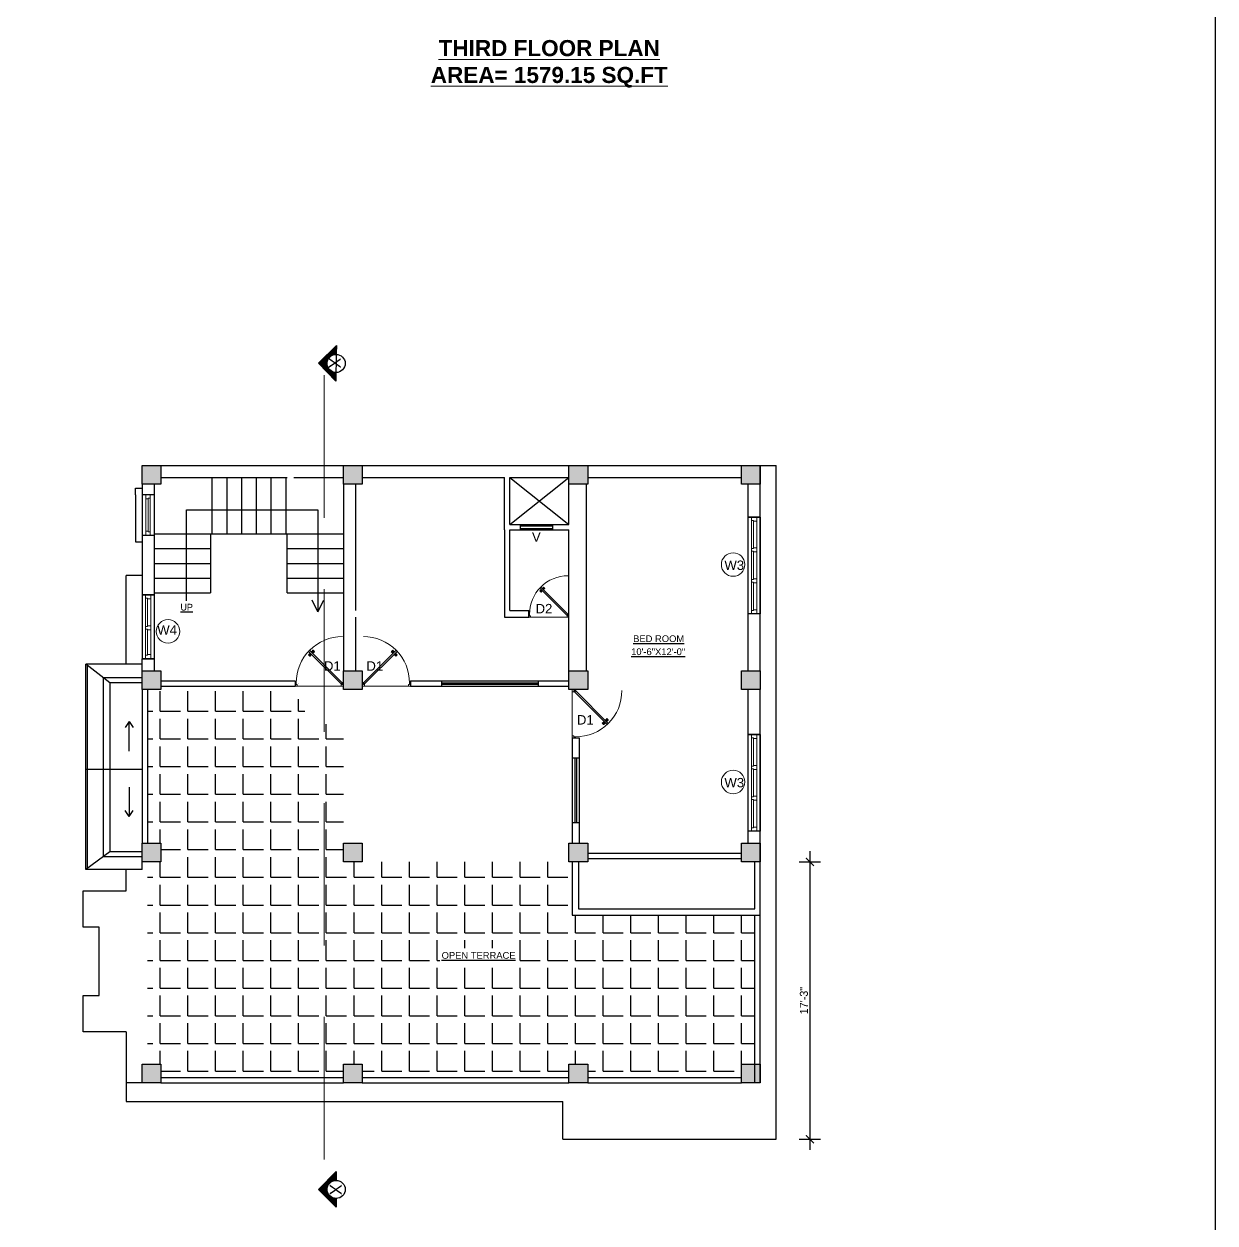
# Model space of a CAD drawing. Header units: inches. Extents: x -343 to 13887, y -13069 to -746.
# Drawn here: x 9922 to 10810, y -11622 to -10729 of the extents above; entities that cross this region are included whole.
import ezdxf

# ---------------------------------------------------------------- set-up
doc = ezdxf.new("R2010")
doc.units = ezdxf.units.IN
doc.header["$LTSCALE"] = 17
doc.header["$MEASUREMENT"] = 0
doc.linetypes.add('21_FP_00$0$HIDDEN', pattern=[0.375, 0.25, -0.125])
doc.linetypes.add('PHANTOM2', pattern=[1.25, 0.625, -0.125, 0.125, -0.125, 0.125, -0.125])
for name, color, linetype, lineweight in [('25 BOT BAR', 12, 'Continuous', 25), ('aa_section_line', 2, 'PHANTOM2', 13), ('DOOR & WIN', 1, 'Continuous', 25), ('OUTLINE', 1, 'Continuous', 25), ('PUERTAS', 7, 'Continuous', 9), ('TEXT', 231, 'Continuous', 20), ('WINDOW FRAME PLAN', 162, 'Continuous', 18)]:
    doc.layers.add(name, color=color, linetype=linetype, lineweight=lineweight)
doc.layers.add('A-Sect-Iden', color=111, linetype='Continuous')
doc.styles.add('ARCHITECTURE', font='stylu.ttf')
doc.styles.add('DIMTEXT', font='arial.ttf', dxfattribs={"height": 6})
doc.styles.add('HEADING', font='swissel.ttf')
doc.dimstyles.new('8 SCALE', dxfattribs={"dimscale": 0, "dimtxt": 6, "dimasz": 6, "dimexe": 8, "dimexo": 8, "dimgap": 1.25, "dimtad": 1, "dimdec": 0, "dimzin": 3, "dimdsep": 46, "dimlunit": 4, "dimtxsty": 'ARCHITECTURE', "dimblk": 'ARCHTICK', "dimcen": 8, "dimdle": 8, "dimclrd": 5, "dimclre": 5, "dimclrt": 7, "dimadec": 0, "dimazin": 0, "dimtfac": 0.75, "dimtdec": 0, "dimtix": 1, "dimtmove": 2, "dimatfit": 3, "dimldrblk": 'ARCHTICK', "dimfxl": 8, "dimfxlon": 1, "dimtolj": 1, "dimtzin": 0, "dimlwd": -1, "dimlwe": -1, "dimarcsym": 0})
pattern_1 = [(0, (0, 0), (0, 20.625), [15, -5.625]), (90, (0, 0), (-20.625, 1e-15), [15, -5.625])]

# ---------------------------------------------------------------- blocks, each defined once
blk = doc.blocks.new('ffddd')
at = {"layer": 'DOOR & WIN'}
for p, q in [((-13345.31, -2388.07), (-13345.31, -2316.07)), ((-13336.31, -2316.07), (-13345.31, -2316.07)), ((-13336.31, -2316.07), (-13336.31, -2388.07)), ((-13336.31, -2388.07), (-13345.31, -2388.07)), ((-13336.31, -2388.07), (-13345.31, -2388.07))]:
    blk.add_line(p, q, dxfattribs=at)
at = {"layer": 'WINDOW FRAME PLAN'}
for p, q in [((-13342.81, -2316.07), (-13342.81, -2318.57)), ((-13342.81, -2385.57), (-13342.81, -2318.57)), ((-13342.81, -2318.57), (-13341.31, -2318.57)), ((-13341.31, -2318.57), (-13341.31, -2319.07)), ((-13341.31, -2319.07), (-13341.31, -2339.57)), ((-13341.31, -2319.07), (-13338.81, -2319.07)), ((-13338.81, -2316.07), (-13338.81, -2319.07)), ((-13338.81, -2319.07), (-13338.81, -2385.07)), ((-13342.81, -2339.57), (-13341.31, -2339.57)), ((-13341.31, -2339.07), (-13338.81, -2339.07)), ((-13342.81, -2341.57), (-13341.31, -2341.57)), ((-13341.31, -2341.57), (-13341.31, -2342.07)), ((-13341.31, -2341.57), (-13341.31, -2362.57)), ((-13341.31, -2342.07), (-13338.81, -2342.07)), ((-13342.81, -2362.57), (-13341.31, -2362.57)), ((-13342.81, -2364.57), (-13341.31, -2364.57)), ((-13341.31, -2362.07), (-13338.81, -2362.07)), ((-13341.31, -2362.57), (-13341.31, -2362.07)), ((-13341.31, -2364.57), (-13341.31, -2385.57)), ((-13341.31, -2365.07), (-13338.81, -2365.07)), ((-13341.31, -2385.07), (-13338.81, -2385.07)), ((-13341.31, -2385.57), (-13341.31, -2385.07)), ((-13338.81, -2388.07), (-13338.81, -2385.07)), ((-13342.81, -2388.07), (-13342.81, -2385.57)), ((-13342.81, -2385.57), (-13341.31, -2385.57))]:
    blk.add_line(p, q, dxfattribs=at)
blk = doc.blocks.new('3ft')
at = {"layer": 'PUERTAS', "color": 6}
for p, q in [((1.01, 2.52), (25.23, 26.74)), ((26.05, 25.92), (1.77, 1.64)), ((26.05, 25.92), (25.23, 26.74)), ((0, 2.4), (0, 0)), ((0.72, 2.4), (0, 2.4)), ((1.6, 0), (0, 0)), ((0.72, 1.52), (0.72, 2.44)), ((0.8, 1.52), (0.72, 1.52)), ((0.8, 1.52), (0.8, 2.41)), ((0.8, 1.2), (0.8, 1.52)), ((1.6, 1.2), (0.8, 1.2)), ((1.57, 1.84), (0.94, 2.47)), ((1.63, 1.89), (0.97, 2.55)), ((1.63, 1.89), (1.57, 1.84)), ((1.77, 1.64), (1.57, 1.84)), ((1.6, 0), (1.6, 1.2)), ((34.4, 0), (34.4, 1.2)), ((34.4, 1.2), (35.2, 1.2)), ((34.4, 0), (36, 0)), ((35.2, 1.2), (35.2, 2.4)), ((35.2, 2.4), (36, 2.4)), ((36, 0), (36, 2.4))]:
    blk.add_line(p, q, dxfattribs=at)
at = {"layer": 'PUERTAS', "color": 8}
for p, q in [((22.57, 24.94), (21.65, 25.68)), ((22.63, 24.99), (21.69, 25.75)), ((22.74, 25.1), (21.84, 25.9)), ((22.13, 26.28), (21.98, 26.13)), ((22.88, 25.24), (22.01, 26.06)), ((22.13, 26.28), (22.27, 26.42)), ((22.29, 26.41), (22.27, 26.42)), ((23.16, 25.52), (22.34, 26.39)), ((23.3, 25.66), (22.5, 26.56)), ((23.41, 25.77), (22.65, 26.71)), ((22.69, 24.32), (23.02, 24.83)), ((23.46, 25.83), (22.72, 26.75)), ((22.95, 24.96), (22.84, 25.07)), ((22.98, 24.99), (22.86, 25.1)), ((23.03, 25.04), (22.91, 25.15)), ((22.91, 24.53), (23.1, 24.91)), ((23.11, 25.12), (22.99, 25.23)), ((23.13, 24.76), (23.18, 24.99)), ((23.28, 25.3), (23.17, 25.41)), ((23.36, 25.37), (23.25, 25.49)), ((23.31, 24.94), (23.28, 25.08)), ((23.41, 25.43), (23.3, 25.54)), ((23.46, 25.09), (23.32, 25.13)), ((23.44, 25.45), (23.33, 25.56)), ((23.64, 25.27), (23.41, 25.22)), ((23.87, 25.49), (23.49, 25.3)), ((24.08, 25.71), (23.57, 25.38)), ((23.63, 23.38), (24.14, 23.72)), ((23.84, 23.6), (24.22, 23.79)), ((24.07, 23.82), (24.3, 23.88)), ((24.25, 24), (24.39, 23.97)), ((24.25, 23.26), (24.99, 22.34)), ((24.27, 23.64), (24.38, 23.53)), ((24.3, 23.67), (24.41, 23.56)), ((24.3, 23.32), (25.06, 22.38)), ((24.35, 23.72), (24.46, 23.61)), ((24.4, 24.15), (24.43, 24.01)), ((24.41, 23.43), (25.2, 22.53)), ((24.43, 23.8), (24.54, 23.69)), ((24.58, 24.33), (24.52, 24.1)), ((24.55, 23.57), (25.37, 22.7)), ((24.6, 23.97), (24.72, 23.86)), ((24.8, 24.56), (24.61, 24.18)), ((25.02, 24.77), (24.68, 24.26)), ((24.68, 24.05), (24.79, 23.94)), ((24.73, 24.1), (24.85, 23.99)), ((24.76, 24.13), (24.87, 24.02)), ((24.83, 23.85), (25.7, 23.03)), ((24.97, 23.99), (25.87, 23.2)), ((25.08, 24.1), (26.02, 23.34)), ((25.14, 24.15), (26.06, 23.41)), ((25.58, 22.82), (25.43, 22.67)), ((25.58, 22.82), (25.73, 22.97)), ((25.72, 22.98), (25.73, 22.97)), ((0, 0), (36, 0))]:
    blk.add_line(p, q, dxfattribs=at)
at = {"layer": 'PUERTAS', "color": 1}
for p, q in [((21.67, 25.73), (22.17, 26.23)), ((22.49, 24.95), (21.67, 25.61)), ((21.7, 25.82), (22.14, 26.26)), ((21.73, 25.79), (21.7, 25.82)), ((22.58, 26.7), (22.14, 26.26)), ((22.67, 26.73), (22.17, 26.23)), ((22.61, 26.67), (22.58, 26.7)), ((22.6, 24.96), (23.02, 25.38)), ((22.61, 24.25), (22.92, 24.72)), ((22.62, 24.13), (22.61, 24.14)), ((22.7, 25.07), (22.71, 25.06)), ((23.45, 25.91), (22.79, 26.73)), ((22.82, 25.06), (23.08, 25.32)), ((22.94, 24.95), (22.83, 25.07)), ((22.92, 24.72), (22.92, 24.72)), ((22.93, 24.94), (23.19, 25.21)), ((22.93, 24.84), (22.93, 24.83)), ((23.44, 25.81), (23.02, 25.38)), ((23.34, 25.58), (23.08, 25.32)), ((23.46, 25.47), (23.19, 25.21)), ((23.33, 25.7), (23.34, 25.69)), ((23.45, 25.46), (23.33, 25.57)), ((23.44, 23.31), (23.45, 23.3)), ((23.56, 23.3), (24.03, 23.61)), ((23.57, 25.47), (23.57, 25.47)), ((24.15, 25.79), (23.68, 25.48)), ((23.68, 25.48), (23.68, 25.48)), ((24.03, 23.61), (24.03, 23.62)), ((24.14, 23.62), (24.14, 23.62)), ((24.25, 23.62), (24.51, 23.89)), ((24.27, 25.78), (24.26, 25.79)), ((24.26, 23.29), (24.69, 23.71)), ((24.26, 23.63), (24.37, 23.52)), ((24.26, 23.18), (24.92, 22.37)), ((24.37, 23.52), (24.63, 23.77)), ((24.37, 23.4), (24.37, 23.4)), ((24.78, 24.15), (24.51, 23.89)), ((24.89, 24.03), (24.63, 23.77)), ((25.11, 24.14), (24.69, 23.71)), ((24.77, 24.14), (24.88, 24.03)), ((24.79, 24.38), (24.78, 24.37)), ((24.78, 24.26), (24.78, 24.26)), ((25.1, 24.84), (24.79, 24.38)), ((25, 24.03), (25, 24.03)), ((25.04, 22.36), (25.54, 22.86)), ((25.09, 24.96), (25.1, 24.95)), ((25.1, 22.42), (25.13, 22.39)), ((25.13, 22.39), (25.57, 22.83)), ((25.22, 24.14), (26.03, 23.48)), ((26.04, 23.37), (25.54, 22.86)), ((26.01, 23.27), (25.57, 22.83)), ((25.98, 23.3), (26.01, 23.27))]:
    blk.add_line(p, q, dxfattribs=at)
at = {"layer": 'PUERTAS', "color": 2}
for p, q in [((21.99, 26.11), (21.98, 26.13)), ((25.42, 22.68), (25.43, 22.67))]:
    blk.add_line(p, q, dxfattribs=at)
at = {"layer": 'PUERTAS', "color": 6}
for radius in [0.155, 0.0752]:
    blk.add_circle((0.82, 2.56), radius, dxfattribs=at)
blk.add_arc((0.82, 2.56), 34.38, 359.72845, 90.03333, dxfattribs=at)
at = {"layer": 'PUERTAS', "color": 1}
for centre, start, end in [((22.54, 25.01), 231.07637, 315), ((22.67, 24.2), 135, 225), ((22.73, 26.68), 38.92363, 135), ((22.77, 25.12), 225, 315), ((22.99, 24.89), 135, 219.74275), ((22.87, 24.78), 315, 39.74275), ((23.28, 25.63), 315, 45), ((23.39, 25.86), 315, 38.92363), ((23.51, 23.36), 225, 315), ((23.51, 25.41), 50.25725, 135), ((23.62, 25.53), 230.25725, 315), ((24.09, 23.56), 50.25725, 135), ((24.2, 23.68), 230.25725, 315), ((24.2, 25.73), 45, 135), ((24.32, 23.23), 135, 218.92363), ((24.42, 23.46), 135, 225), ((24.84, 24.31), 135, 219.74275), ((24.72, 24.21), 315, 39.74275), ((24.94, 23.98), 45, 135), ((24.98, 22.42), 218.92363, 315), ((25.04, 24.89), 315, 45), ((25.17, 24.08), 51.07637, 135), ((25.98, 23.42), 315, 51.07637)]:
    blk.add_arc(centre, 0.08, start, end, dxfattribs=at)
blk = doc.blocks.new('*U2802')
at = {"color": 3, "xscale": -1}
blk.add_blockref('3ft', (42, 0), dxfattribs=at)
blk = doc.blocks.new('2ft6in')
at = {"layer": 'PUERTAS', "color": 2}
for p, q in [((0.84, 2.1), (21.02, 22.28)), ((21.71, 21.6), (1.47, 1.37)), ((18.33, 21.76), (18.31, 21.77)), ((21.71, 21.6), (21.02, 22.28)), ((21.18, 18.9), (21.2, 18.89)), ((0, 2), (0, 0)), ((0.6, 2), (0, 2)), ((1.33, 0), (0, 0)), ((0.6, 1.26), (0.6, 2.04)), ((0.67, 1.26), (0.6, 1.26)), ((0.67, 1.26), (0.67, 2.01)), ((0.67, 1), (0.67, 1.26)), ((1.33, 1), (0.67, 1)), ((1.31, 1.53), (0.79, 2.06)), ((1.36, 1.58), (0.81, 2.12)), ((1.36, 1.58), (1.31, 1.53)), ((1.47, 1.37), (1.31, 1.53)), ((1.33, 0), (1.33, 1)), ((28.67, 0), (28.67, 1)), ((28.67, 1), (29.33, 1)), ((28.67, 0), (30, 0)), ((29.33, 1), (29.33, 2)), ((29.33, 2), (30, 2)), ((30, 0), (30, 2))]:
    blk.add_line(p, q, dxfattribs=at)
at = {"layer": 'PUERTAS', "color": 8}
for p, q in [((18.81, 20.78), (18.04, 21.4)), ((18.86, 20.83), (18.08, 21.46)), ((18.95, 20.92), (18.2, 21.58)), ((18.44, 21.9), (18.31, 21.77)), ((19.07, 21.03), (18.34, 21.72)), ((18.44, 21.9), (18.56, 22.02)), ((18.58, 22.01), (18.56, 22.02)), ((19.3, 21.26), (18.61, 22)), ((19.42, 21.38), (18.75, 22.14)), ((19.51, 21.48), (18.88, 22.26)), ((18.91, 20.27), (19.19, 20.69)), ((19.55, 21.53), (18.93, 22.3)), ((19.13, 20.8), (19.03, 20.9)), ((19.15, 20.82), (19.05, 20.92)), ((19.09, 20.44), (19.25, 20.76)), ((19.19, 20.87), (19.1, 20.96)), ((19.25, 20.93), (19.16, 21.02)), ((19.28, 20.63), (19.32, 20.83)), ((19.4, 21.08), (19.31, 21.17)), ((19.47, 21.15), (19.38, 21.24)), ((19.43, 20.78), (19.4, 20.9)), ((19.51, 21.19), (19.42, 21.28)), ((19.55, 20.91), (19.43, 20.94)), ((19.53, 21.21), (19.44, 21.3)), ((19.7, 21.06), (19.51, 21.01)), ((19.89, 21.24), (19.58, 21.08)), ((20.07, 21.42), (19.64, 21.15)), ((19.69, 19.49), (20.12, 19.76)), ((19.87, 19.67), (20.18, 19.83)), ((20.06, 19.85), (20.25, 19.9)), ((20.21, 20), (20.33, 19.97)), ((20.21, 19.38), (20.83, 18.61)), ((20.23, 19.7), (20.32, 19.61)), ((20.25, 19.72), (20.34, 19.63)), ((20.25, 19.43), (20.88, 18.65)), ((20.29, 19.76), (20.38, 19.67)), ((20.33, 20.13), (20.36, 20.01)), ((20.34, 19.53), (21, 18.77)), ((20.36, 19.83), (20.45, 19.74)), ((20.48, 20.28), (20.44, 20.08)), ((20.46, 19.64), (21.14, 18.91)), ((20.5, 19.98), (20.6, 19.89)), ((20.67, 20.47), (20.51, 20.15)), ((20.85, 20.64), (20.57, 20.22)), ((20.57, 20.04), (20.66, 19.95)), ((20.61, 20.09), (20.7, 19.99)), ((20.63, 20.11), (20.72, 20.01)), ((20.69, 19.87), (21.42, 19.19)), ((20.81, 19.99), (21.56, 19.33)), ((20.9, 20.08), (21.68, 19.45)), ((20.95, 20.13), (21.72, 19.51)), ((21.32, 19.01), (21.2, 18.89)), ((21.32, 19.01), (21.44, 19.14)), ((21.43, 19.15), (21.44, 19.14)), ((0, 0), (30, 0))]:
    blk.add_line(p, q, dxfattribs=at)
at = {"layer": 'PUERTAS', "color": 1}
for p, q in [((18.06, 21.44), (18.48, 21.86)), ((18.74, 20.79), (18.06, 21.34)), ((18.08, 21.51), (18.45, 21.88)), ((18.11, 21.49), (18.08, 21.51)), ((18.82, 22.25), (18.45, 21.88)), ((18.9, 22.28), (18.48, 21.86)), ((18.84, 22.23), (18.82, 22.25)), ((18.83, 20.8), (19.18, 21.15)), ((18.84, 20.21), (19.1, 20.6)), ((18.85, 20.11), (18.84, 20.12)), ((18.92, 20.89), (18.93, 20.88)), ((19.54, 21.59), (18.99, 22.27)), ((19.02, 20.88), (19.24, 21.1)), ((19.12, 20.8), (19.03, 20.89)), ((19.1, 20.7), (19.11, 20.69)), ((19.1, 20.6), (19.1, 20.6)), ((19.11, 20.79), (19.33, 21.01)), ((19.54, 21.5), (19.18, 21.15)), ((19.45, 21.31), (19.24, 21.1)), ((19.55, 21.22), (19.33, 21.01)), ((19.45, 21.41), (19.45, 21.41)), ((19.54, 21.22), (19.45, 21.31)), ((19.53, 19.43), (19.54, 19.42)), ((19.64, 21.23), (19.64, 21.23)), ((19.64, 19.42), (20.02, 19.67)), ((19.74, 21.24), (19.73, 21.23)), ((20.12, 21.49), (19.74, 21.24)), ((20.02, 19.67), (20.03, 19.68)), ((20.12, 19.68), (20.12, 19.68)), ((20.21, 19.69), (20.43, 19.9)), ((20.22, 21.48), (20.22, 21.49)), ((20.22, 19.41), (20.57, 19.76)), ((20.22, 19.69), (20.31, 19.6)), ((20.22, 19.32), (20.76, 18.64)), ((20.31, 19.6), (20.52, 19.81)), ((20.31, 19.5), (20.31, 19.5)), ((20.65, 20.12), (20.43, 19.9)), ((20.74, 20.03), (20.52, 19.81)), ((20.93, 20.11), (20.57, 19.76)), ((20.64, 20.11), (20.73, 20.02)), ((20.66, 20.31), (20.65, 20.31)), ((20.65, 20.21), (20.65, 20.22)), ((20.91, 20.7), (20.66, 20.31)), ((20.84, 20.02), (20.83, 20.03)), ((20.86, 18.63), (21.28, 19.05)), ((20.91, 20.8), (20.91, 20.79)), ((20.91, 18.68), (20.94, 18.66)), ((20.94, 18.66), (21.31, 19.03)), ((21.02, 20.12), (21.7, 19.57)), ((21.7, 19.47), (21.28, 19.05)), ((21.67, 19.4), (21.31, 19.03)), ((21.65, 19.42), (21.67, 19.4))]:
    blk.add_line(p, q, dxfattribs=at)
at = {"layer": 'PUERTAS', "color": 2}
for radius in [0.129, 0.0627]:
    blk.add_circle((0.68, 2.14), radius, dxfattribs=at)
at = {"layer": 'PUERTAS', "color": 8}
blk.add_arc((0.68, 2.14), 28.65, 359.72845, 90.03333, dxfattribs=at)
at = {"layer": 'PUERTAS', "color": 1}
for centre, start, end in [((18.78, 20.84), 231.07637, 315), ((18.89, 20.16), 135, 225), ((18.94, 22.23), 38.92363, 135), ((18.97, 20.93), 225, 315), ((19.16, 20.74), 135, 219.74275), ((19.06, 20.65), 315, 39.74275), ((19.4, 21.36), 315, 45), ((19.49, 21.55), 315, 38.92363), ((19.59, 19.47), 225, 315), ((19.6, 21.18), 50.25725, 135), ((19.68, 21.28), 230.25725, 315), ((20.07, 19.63), 50.25725, 135), ((20.17, 21.44), 45, 135), ((20.16, 19.73), 230.25725, 315), ((20.27, 19.36), 135, 218.92363), ((20.35, 19.55), 135, 225), ((20.7, 20.26), 135, 219.74275), ((20.6, 20.17), 315, 39.74275), ((20.78, 19.98), 45, 135), ((20.82, 18.68), 218.92363, 315), ((20.87, 20.75), 315, 45), ((20.98, 20.07), 51.07637, 135), ((21.65, 19.52), 315, 51.07637)]:
    blk.add_arc(centre, 0.0667, start, end, dxfattribs=at)
blk = doc.blocks.new('*U2794')
at = {"color": 3, "xscale": -1}
blk.add_blockref('2ft6in', (42, 0), dxfattribs=at)
blk = doc.blocks.new('*U2795')
at = {"color": 3, "xscale": -1}
blk.add_blockref('3ft', (42, 0), dxfattribs=at)
blk = doc.blocks.new("W4'")
at = {"layer": '25 BOT BAR'}
for p, q in [((9894.28, -8421.4), (9894.28, -8468.92)), ((9903.28, -8421.4), (9903.28, -8468.92))]:
    blk.add_line(p, q, dxfattribs=at)
at = {"layer": 'DOOR & WIN'}
blk.add_line((9903.28, -8421.4), (9894.28, -8421.4), dxfattribs=at)
at = {"layer": 'OUTLINE'}
blk.add_line((9903.28, -8468.92), (9894.28, -8468.92), dxfattribs=at)
at = {"layer": 'WINDOW FRAME PLAN'}
for p, q in [((9896.78, -8421.4), (9896.78, -8423.9)), ((9896.78, -8468.92), (9896.78, -8423.9)), ((9896.78, -8423.9), (9898.28, -8423.9)), ((9898.28, -8423.9), (9898.28, -8424.4)), ((9900.78, -8421.4), (9900.78, -8424.4)), ((9898.28, -8424.4), (9898.28, -8444.9)), ((9898.28, -8424.4), (9900.78, -8424.4)), ((9900.78, -8424.4), (9900.78, -8468.92)), ((9896.78, -8444.9), (9898.28, -8444.9)), ((9896.78, -8446.9), (9898.28, -8446.9)), ((9898.28, -8444.4), (9900.78, -8444.4)), ((9898.28, -8446.9), (9898.28, -8447.4)), ((9898.28, -8446.9), (9898.28, -8466.42)), ((9898.28, -8447.4), (9900.78, -8447.4)), ((9896.78, -8468.92), (9896.78, -8466.42)), ((9896.78, -8466.42), (9898.28, -8466.42)), ((9898.28, -8465.92), (9900.78, -8465.92)), ((9898.28, -8466.42), (9898.28, -8465.92)), ((9900.78, -8468.92), (9900.78, -8465.92))]:
    blk.add_line(p, q, dxfattribs=at)
blk = doc.blocks.new('_ArchTick')
at = {"color": 0, "linetype": 'ByBlock', "const_width": 0.15}
blk.add_lwpolyline([(-0.5, -0.5), (0.5, 0.5)], dxfattribs=at)
blk = doc.blocks.new('*D3083')
at = {"layer": '25 BOT BAR', "color": 5, "transparency": 16777216}
for p, q in [((10507.83, -11344.94), (10507.83, -11567.46)), ((10499.83, -11352.94), (10515.83, -11352.94)), ((10499.83, -11559.46), (10515.83, -11559.46))]:
    blk.add_line(p, q, dxfattribs=at)
at = {"layer": 'Defpoints', "color": 0, "transparency": 16777216}
for p in [(10470.75, -11352.94), (10470.75, -11559.46), (10507.83, -11559.46)]:
    blk.add_point(p, dxfattribs=at)
at = {"layer": '25 BOT BAR', "color": 5, "transparency": 16777216, "xscale": 6, "yscale": 6, "zscale": 6}
for p, rotation in [((10507.83, -11352.94), 90), ((10507.83, -11559.46), 270)]:
    blk.add_blockref('_ArchTick', p, dxfattribs=dict(at, rotation=rotation))
at = {"layer": '25 BOT BAR', "color": 7, "transparency": 16777216, "insert": (10503.37, -11456.2), "char_height": 6, "attachment_point": 5, "rotation": 90, "style": 'ARCHITECTURE'}
blk.add_mtext('\\A1;17\'-3"', dxfattribs=at)

msp = doc.modelspace()

# ---------------------------------------------------------------- hatches: boundary and pattern name
at = {"layer": 'A-Sect-Iden', "ltscale": 0.5}
h = msp.add_hatch(dxfattribs=at)
h.set_pattern_fill('ANSI37', color=2, scale=5, style=0)
h.set_pattern_definition([(45, (-15694.25335, -17163.0359), (-0.441941738, 0.441941738), []), (135, (-15694.25335, -17163.0359), (-0.441941738, -0.441941738), [])])
h.paths.add_polyline_path([(10154.75, -10988.27), (10154.69, -10994.76), (10141.58, -10981.38), (10154.96, -10968.28), (10154.89, -10974.77, 1)])
h = msp.add_hatch(dxfattribs=at)
h.set_pattern_fill('ANSI37', color=2, scale=5, style=0)
h.set_pattern_definition([(45, (-15694.22874, -17778.4098), (-0.441941738, 0.441941738), []), (135, (-15694.22874, -17778.4098), (-0.441941738, -0.441941738), [])])
h.paths.add_polyline_path([(10154.85, -11603.64), (10154.85, -11610.13), (10141.6, -11596.89), (10154.85, -11583.65), (10154.85, -11590.14, 1)])
at = {"layer": 'DOOR & WIN'}
h = msp.add_hatch(color=256, dxfattribs=at)
h.dxf.hatch_style = 1
h.paths.add_polyline_path([(10024.29, -11057.46), (10010.29, -11057.46), (10010.29, -11071.46), (10024.29, -11071.46)])
h = msp.add_hatch(color=256, dxfattribs=at)
h.dxf.hatch_style = 1
h.paths.add_polyline_path([(10174.29, -11057.46), (10160.29, -11057.46), (10160.29, -11071.46), (10174.29, -11071.46)])
h = msp.add_hatch(color=256, dxfattribs=at)
h.dxf.hatch_style = 1
h.paths.add_polyline_path([(10342.29, -11057.46), (10328.29, -11057.46), (10328.29, -11071.46), (10342.29, -11071.46)])
h = msp.add_hatch(color=256, dxfattribs=at)
h.dxf.hatch_style = 1
h.paths.add_polyline_path([(10470.75, -11057.46), (10456.75, -11057.46), (10456.75, -11071.46), (10470.75, -11071.46)])
h = msp.add_hatch(color=256, dxfattribs=at)
h.dxf.hatch_style = 1
h.paths.add_polyline_path([(10024.29, -11210.46), (10010.29, -11210.46), (10010.29, -11224.46), (10024.29, -11224.46)])
h = msp.add_hatch(color=256, dxfattribs=at)
h.dxf.hatch_style = 1
h.paths.add_polyline_path([(10174.29, -11210.46), (10160.29, -11210.46), (10160.29, -11224.46), (10174.29, -11224.46)])
h = msp.add_hatch(color=256, dxfattribs=at)
h.dxf.hatch_style = 1
h.paths.add_polyline_path([(10342.29, -11210.46), (10328.29, -11210.46), (10328.29, -11224.46), (10342.29, -11224.46)])
h = msp.add_hatch(color=256, dxfattribs=at)
h.dxf.hatch_style = 1
h.paths.add_polyline_path([(10470.75, -11210.46), (10456.75, -11210.46), (10456.75, -11224.46), (10470.75, -11224.46)])
h = msp.add_hatch(color=256, dxfattribs=at)
h.dxf.hatch_style = 1
h.paths.add_polyline_path([(10024.29, -11338.94), (10010.29, -11338.94), (10010.29, -11352.94), (10024.29, -11352.94)])
h = msp.add_hatch(color=256, dxfattribs=at)
h.dxf.hatch_style = 1
h.paths.add_polyline_path([(10174.29, -11338.94), (10160.29, -11338.94), (10160.29, -11352.94), (10174.29, -11352.94)])
h = msp.add_hatch(color=256, dxfattribs=at)
h.dxf.hatch_style = 1
h.paths.add_polyline_path([(10342.29, -11338.94), (10328.29, -11338.94), (10328.29, -11352.94), (10342.29, -11352.94)])
h = msp.add_hatch(color=256, dxfattribs=at)
h.dxf.hatch_style = 1
h.paths.add_polyline_path([(10470.75, -11338.94), (10456.75, -11338.94), (10456.75, -11352.94), (10470.75, -11352.94)])
h = msp.add_hatch(color=256, dxfattribs=at)
h.dxf.hatch_style = 1
h.paths.add_polyline_path([(10024.29, -11503.46), (10010.29, -11503.46), (10010.29, -11517.46), (10024.29, -11517.46)])
h = msp.add_hatch(color=256, dxfattribs=at)
h.dxf.hatch_style = 1
h.paths.add_polyline_path([(10174.29, -11503.46), (10160.29, -11503.46), (10160.29, -11517.46), (10174.29, -11517.46)])
h = msp.add_hatch(color=256, dxfattribs=at)
h.dxf.hatch_style = 1
h.paths.add_polyline_path([(10342.29, -11503.46), (10328.29, -11503.46), (10328.29, -11517.46), (10342.29, -11517.46)])
h = msp.add_hatch(color=256, dxfattribs=at)
h.dxf.hatch_style = 1
h.paths.add_polyline_path([(10470.75, -11503.46), (10456.75, -11503.46), (10456.75, -11517.46), (10470.75, -11517.46)])
at = {"layer": 'OUTLINE'}
h = msp.add_hatch(dxfattribs=at)
h.set_pattern_fill('ANGLE', color=8, scale=75)
h.set_pattern_definition(pattern_1)
edge = h.paths.add_edge_path()
edge.add_arc((10159.57, -11220.34), 34.56, 176.05409, 269.86255, ccw=False)
edge.add_line((10125.09, -11217.96), (10124.29, -11217.96))
edge.add_line((10124.29, -11217.96), (10124.29, -11224.46))
edge.add_line((10124.29, -11224.46), (10024.29, -11224.46))
edge.add_line((10024.29, -11224.46), (10014.29, -11224.46))
edge.add_line((10014.29, -11224.46), (10014.29, -11338.94))
edge.add_line((10014.29, -11338.94), (10024.29, -11338.94))
edge.add_line((10024.29, -11338.94), (10024.29, -11352.94))
edge.add_line((10024.29, -11352.94), (10014.29, -11352.94))
edge.add_line((10014.29, -11352.94), (10014.29, -11503.46))
edge.add_line((10014.29, -11503.46), (10024.29, -11503.46))
edge.add_line((10024.29, -11503.46), (10024.29, -11513.46))
edge.add_line((10024.29, -11513.46), (10145.85, -11513.46))
edge.add_line((10145.85, -11513.46), (10159.49, -11254.9))
h = msp.add_hatch(dxfattribs=at)
h.set_pattern_fill('ANGLE', color=8, scale=75)
h.set_pattern_definition(pattern_1)
h.paths.add_polyline_path([(10232.18, -11427.34), (10289.8, -11427.34), (10289.8, -11417.04), (10232.18, -11417.04)], flags=16)
edge = h.paths.add_edge_path()
edge.add_line((10466.75, -11392.44), (10330.79, -11392.44))
edge.add_line((10330.79, -11392.44), (10330.79, -11352.94))
edge.add_line((10330.79, -11352.94), (10160.29, -11352.94))
edge.add_line((10160.29, -11352.94), (10160.29, -11338.94))
edge.add_line((10160.29, -11338.94), (10160.29, -11252.4))
edge.add_line((10160.29, -11252.4), (10159.49, -11252.4))
edge.add_arc((10159.47, -11218.02), 34.38, 246.67149, 270.03333, ccw=False)
edge.add_line((10145.85, -11249.59), (10145.85, -11513.46))
edge.add_line((10145.85, -11513.46), (10160.29, -11513.46))
edge.add_line((10160.29, -11513.46), (10160.29, -11503.46))
edge.add_line((10160.29, -11503.46), (10174.29, -11503.46))
edge.add_line((10174.29, -11503.46), (10174.29, -11513.46))
edge.add_line((10174.29, -11513.46), (10328.29, -11513.46))
edge.add_line((10328.29, -11513.46), (10328.29, -11503.46))
edge.add_line((10328.29, -11503.46), (10342.29, -11503.46))
edge.add_line((10342.29, -11503.46), (10342.29, -11513.46))
edge.add_line((10342.29, -11513.46), (10456.75, -11513.46))
edge.add_line((10456.75, -11513.46), (10456.75, -11503.46))
edge.add_line((10456.75, -11503.46), (10466.75, -11503.46))
edge.add_line((10466.75, -11503.46), (10466.75, -11392.44))

# ---------------------------------------------------------------- linework, layer by layer
at = {"layer": '25 BOT BAR'}
for p, q in [((10024.29, -11057.46), (10160.29, -11057.46)), ((10470.75, -11057.46), (10482.75, -11057.46)), ((10024.29, -11066.46), (10118.29, -11066.46)), ((10062.29, -11066.46), (10062.29, -11108.46)), ((10073.29, -11066.46), (10073.29, -11108.46)), ((10084.29, -11066.46), (10084.29, -11108.46)), ((10095.29, -11066.46), (10095.29, -11108.46)), ((10106.29, -11066.46), (10106.29, -11108.46)), ((10117.29, -11066.46), (10117.29, -11108.46)), ((10123.29, -11066.46), (10160.29, -11066.46)), ((10280.29, -11105.46), (10280.29, -11066.46)), ((10284.29, -11101.46), (10328.29, -11066.46)), ((10284.29, -11066.46), (10328.29, -11101.46)), ((10005.29, -11079.46), (10005.29, -11074.46)), ((10005.29, -11074.46), (10010.29, -11074.46)), ((10010.29, -11071.46), (10010.29, -11090.64)), ((10019.29, -11071.46), (10019.29, -11153.94)), ((10160.29, -11071.46), (10160.29, -11210.46)), ((10169.29, -11071.46), (10169.29, -11165.46)), ((10005.29, -11079.46), (10005.29, -11109.46)), ((10010.29, -11079.46), (10010.29, -11109.46)), ((10019.29, -11079.46), (10010.29, -11079.46)), ((10043.29, -11158.25), (10043.29, -11090.46)), ((10043.29, -11090.46), (10141.29, -11090.46)), ((10141.29, -11090.46), (10141.29, -11166.59)), ((10292.29, -11105.46), (10292.29, -11101.46)), ((10292.29, -11102.46), (10316.29, -11102.46)), ((10316.29, -11105.46), (10316.29, -11101.46)), ((10005.29, -11109.46), (10005.29, -11114.46)), ((10010.29, -11109.46), (10010.29, -11153.94)), ((10010.29, -11109.46), (10019.29, -11109.46)), ((10019.29, -11108.46), (10061.29, -11108.46)), ((10061.29, -11108.46), (10061.29, -11152.46)), ((10061.29, -11108.46), (10118.29, -11108.46)), ((10116.29, -11108.46), (10160.29, -11108.46)), ((10118.29, -11152.46), (10118.29, -11108.46)), ((10292.29, -11104.46), (10316.29, -11104.46)), ((10005.29, -11114.46), (10010.29, -11114.46)), ((10019.29, -11119.46), (10061.29, -11119.46)), ((10118.29, -11119.46), (10160.29, -11119.46)), ((10019.29, -11130.46), (10061.29, -11130.46)), ((10118.29, -11130.46), (10160.29, -11130.46)), ((9998.29, -11205.46), (9998.29, -11139.46)), ((10010.29, -11139.46), (9998.29, -11139.46)), ((10019.29, -11141.46), (10061.29, -11141.46)), ((10118.29, -11141.46), (10160.29, -11141.46)), ((10010.29, -11153.94), (10019.29, -11153.94)), ((10019.29, -11152.46), (10061.29, -11152.46)), ((10118.29, -11152.46), (10160.29, -11152.46)), ((10141.29, -11166.59), (10136.89, -11157.75)), ((10141.29, -11166.59), (10145.68, -11157.75)), ((10284.29, -11165.46), (10298.29, -11165.46)), ((10298.29, -11170.46), (10298.29, -11165.46)), ((10169.29, -11170.46), (10169.29, -11210.46)), ((10280.29, -11170.46), (10298.29, -11170.46)), ((10010.29, -11210.46), (10010.29, -11201.46)), ((10010.29, -11201.46), (10019.29, -11201.46)), ((10019.29, -11201.46), (10019.29, -11210.46)), ((9969.29, -11205.46), (9969.29, -11358.46)), ((10024.29, -11217.96), (10124.29, -11217.96)), ((10124.29, -11217.96), (10124.29, -11221.96)), ((10210.29, -11217.96), (10328.29, -11217.96)), ((10210.29, -11217.96), (10210.29, -11221.96)), ((10233.29, -11217.96), (10233.29, -11221.96)), ((10233.29, -11219.46), (10305.29, -11219.46)), ((10305.29, -11217.96), (10305.29, -11221.96)), ((10010.29, -11224.46), (10010.29, -11338.94)), ((10014.29, -11224.46), (10014.29, -11338.94)), ((10024.29, -11221.96), (10124.29, -11221.96)), ((10210.29, -11221.96), (10328.29, -11221.96)), ((10233.29, -11220.46), (10305.29, -11220.46)), ((10330.79, -11260.46), (10330.79, -11338.94)), ((10330.79, -11260.46), (10335.79, -11260.46)), ((10335.79, -11260.46), (10335.79, -11338.94)), ((10335.79, -11275.7), (10330.79, -11275.7)), ((10332.79, -11275.7), (10332.79, -11323.7)), ((10333.79, -11275.7), (10333.79, -11323.7)), ((10335.79, -11323.7), (10330.79, -11323.7)), ((10010.29, -11358.46), (10010.29, -11352.94)), ((10330.79, -11352.94), (10330.79, -11392.44)), ((10335.29, -11352.94), (10335.29, -11387.94)), ((10342.29, -11346.44), (10456.75, -11346.44)), ((10342.29, -11350.44), (10456.75, -11350.44)), ((9998.29, -11374.46), (9998.29, -11358.46)), ((9966.29, -11401.46), (9966.29, -11374.46)), ((9966.29, -11374.46), (9998.29, -11374.46)), ((10335.29, -11387.94), (10466.75, -11387.94)), ((10330.79, -11392.44), (10470.75, -11392.44)), ((9978.29, -11401.46), (9966.29, -11401.46)), ((9978.29, -11452.46), (9978.29, -11401.46)), ((9966.29, -11479.46), (9966.29, -11452.46)), ((9966.29, -11452.46), (9978.29, -11452.46)), ((9998.29, -11479.46), (9966.29, -11479.46)), ((9998.29, -11479.46), (9998.29, -11531.46)), ((10024.29, -11513.46), (10160.29, -11513.46)), ((10342.29, -11513.46), (10456.75, -11513.46)), ((10010.29, -11517.46), (9998.29, -11517.46)), ((10024.29, -11517.46), (10160.29, -11517.46)), ((10342.29, -11517.46), (10456.75, -11517.46)), ((10323.75, -11559.46), (10323.75, -11531.46))]:
    msp.add_line(p, q, dxfattribs=at)
msp.add_lwpolyline([(9034.83, -7251.28), (10809.65, -7251.28), (10809.65, -13069.47), (9034.83, -13069.47)], close=True, dxfattribs=at)
at = {"layer": 'A-Sect-Iden', "ltscale": 0.5}
for points in [[(10154.94, -10973.77), (10154.72, -10994.74), (10141.61, -10981.36), (10154.99, -10968.26), (10154.94, -10973.77)], [(10154.85, -11603.64), (10154.85, -11610.13), (10141.6, -11596.89), (10154.85, -11583.65), (10154.85, -11590.14)]]:
    msp.add_lwpolyline(points, dxfattribs=at)
for centre in [(10154.82, -10981.52), (10154.85, -11596.89)]:
    msp.add_circle(centre, 6.75, dxfattribs=at)
at = {"layer": 'aa_section_line', "linetype": '21_FP_00$0$HIDDEN', "ltscale": 25}
msp.add_line((10145.86, -10990.27), (10145.85, -11584.06), dxfattribs=at)
at = {"layer": 'DOOR & WIN'}
for p, q in [((10160.29, -11057.46), (10470.75, -11057.46)), ((10470.75, -11210.46), (10470.75, -11057.46)), ((10482.75, -11559.46), (10482.75, -11057.46)), ((10174.29, -11066.46), (10280.29, -11066.46)), ((10284.29, -11066.46), (10328.29, -11066.46)), ((10342.29, -11066.46), (10456.75, -11066.46)), ((10461.75, -11172.46), (10461.75, -11071.46)), ((10284.29, -11101.46), (10328.29, -11101.46)), ((10280.29, -11105.46), (10280.29, -11170.46)), ((10284.29, -11105.46), (10328.29, -11105.46)), ((10461.75, -11210.46), (10461.75, -11167.96)), ((9968.29, -11358.46), (9968.29, -11205.46)), ((9968.29, -11358.46), (9968.29, -11209.46)), ((10461.75, -11257.94), (10461.75, -11224.46)), ((10470.75, -11517.46), (10470.75, -11224.46)), ((10461.75, -11338.94), (10461.75, -11257.46)), ((10466.75, -11387.94), (10466.75, -11352.94)), ((10466.75, -11517.46), (10466.75, -11392.44)), ((10174.29, -11513.46), (10328.29, -11513.46)), ((10174.29, -11517.46), (10328.29, -11517.46)), ((9998.29, -11531.46), (10323.75, -11531.46)), ((10323.75, -11559.46), (10482.75, -11559.46))]:
    msp.add_line(p, q, dxfattribs=at)
at = {"layer": 'OUTLINE'}
for p, q in [((10284.29, -11101.46), (10284.29, -11066.46)), ((10328.29, -11101.46), (10328.29, -11071.46)), ((10341.29, -11210.46), (10341.29, -11071.46)), ((10461.75, -11095.96), (10470.75, -11095.96)), ((10284.29, -11165.46), (10284.29, -11105.46)), ((10328.29, -11210.46), (10328.29, -11105.46)), ((10328.29, -11174.46), (10328.29, -11170.46)), ((10010.29, -11205.46), (9968.29, -11205.46)), ((9986.29, -11219.46), (9968.29, -11205.46)), ((10010.29, -11215.85), (9981.29, -11215.85)), ((9981.29, -11215.85), (9981.29, -11349.07)), ((10010.29, -11219.46), (9986.29, -11219.46)), ((9986.29, -11219.46), (9986.29, -11345.46)), ((10000.56, -11248.26), (9997.56, -11252.76)), ((10000.56, -11270.26), (10000.56, -11248.26)), ((10000.56, -11248.26), (10003.56, -11252.76)), ((10461.75, -11257.94), (10470.75, -11257.94)), ((9968.29, -11283.7), (10010.29, -11283.7)), ((10000.56, -11297.14), (10000.56, -11319.14)), ((10000.56, -11319.14), (9997.56, -11314.64)), ((10000.56, -11319.14), (10003.56, -11314.64)), ((9986.29, -11345.46), (9968.29, -11358.46)), ((10010.29, -11349.07), (9981.29, -11349.07)), ((10010.29, -11345.46), (9986.29, -11345.46)), ((10010.29, -11358.46), (9968.29, -11358.46))]:
    msp.add_line(p, q, dxfattribs=at)
for points in [[(10010.29, -11057.46), (10024.29, -11057.46), (10024.29, -11071.46), (10010.29, -11071.46)], [(10160.29, -11057.46), (10174.29, -11057.46), (10174.29, -11071.46), (10160.29, -11071.46)], [(10328.29, -11057.46), (10342.29, -11057.46), (10342.29, -11071.46), (10328.29, -11071.46)], [(10456.75, -11057.46), (10470.75, -11057.46), (10470.75, -11071.46), (10456.75, -11071.46)], [(10010.29, -11210.46), (10024.29, -11210.46), (10024.29, -11224.46), (10010.29, -11224.46)], [(10160.29, -11210.46), (10174.29, -11210.46), (10174.29, -11224.46), (10160.29, -11224.46)], [(10328.29, -11210.46), (10342.29, -11210.46), (10342.29, -11224.46), (10328.29, -11224.46)], [(10456.75, -11210.46), (10470.75, -11210.46), (10470.75, -11224.46), (10456.75, -11224.46)], [(10010.29, -11338.94), (10024.29, -11338.94), (10024.29, -11352.94), (10010.29, -11352.94)], [(10160.29, -11338.94), (10174.29, -11338.94), (10174.29, -11352.94), (10160.29, -11352.94)], [(10328.29, -11338.94), (10342.29, -11338.94), (10342.29, -11352.94), (10328.29, -11352.94)], [(10456.75, -11338.94), (10470.75, -11338.94), (10470.75, -11352.94), (10456.75, -11352.94)], [(10010.29, -11503.46), (10024.29, -11503.46), (10024.29, -11517.46), (10010.29, -11517.46)], [(10160.29, -11503.46), (10174.29, -11503.46), (10174.29, -11517.46), (10160.29, -11517.46)], [(10328.29, -11503.46), (10342.29, -11503.46), (10342.29, -11517.46), (10328.29, -11517.46)], [(10456.75, -11503.46), (10470.75, -11503.46), (10470.75, -11517.46), (10456.75, -11517.46)]]:
    msp.add_lwpolyline(points, close=True, dxfattribs=at)
at = {"layer": 'TEXT'}
for centre in [(10450.62, -11131.35), (10029.56, -11181.13), (10450.62, -11293.33)]:
    msp.add_circle(centre, 8.75, dxfattribs=at)
at = {"layer": 'WINDOW FRAME PLAN'}
for p, q in [((10013.05, -11079.46), (10013.05, -11082.46)), ((10013.05, -11082.46), (10013.05, -11106.46)), ((10014.86, -11082.46), (10013.05, -11082.46)), ((10014.86, -11106.96), (10014.86, -11081.96)), ((10014.86, -11081.96), (10014.86, -11082.46)), ((10016.35, -11081.96), (10014.86, -11081.96)), ((10016.35, -11079.46), (10016.35, -11081.96)), ((10016.35, -11081.96), (10016.35, -11106.96)), ((10014.86, -11106.46), (10013.05, -11106.46)), ((10013.05, -11109.46), (10013.05, -11106.46)), ((10014.86, -11106.96), (10014.86, -11106.46)), ((10016.35, -11106.96), (10014.86, -11106.96)), ((10016.35, -11109.46), (10016.35, -11106.96))]:
    msp.add_line(p, q, dxfattribs=at)

# ---------------------------------------------------------------- block references
at = {"layer": '25 BOT BAR'}
msp.add_blockref("W4'", (116, -2732.54), dxfattribs=at)
at = {"layer": 'DOOR & WIN'}
for name, p in [('*U2794', (10286.29, -11170.46)), ('*U2795', (10118.29, -11221.96))]:
    msp.add_blockref(name, p, dxfattribs=at)
at = {"layer": 'DOOR & WIN', "xscale": -1}
msp.add_blockref('*U2795', (10216.29, -11221.96), dxfattribs=at)
at = {"layer": 'DOOR & WIN', "xscale": -1, "rotation": 270}
msp.add_blockref('*U2802', (10330.79, -11266.46), dxfattribs=at)
at = {"layer": 'OUTLINE'}
for p in [(23807.06, -8779.89), (23807.06, -8941.88)]:
    msp.add_blockref('ffddd', p, dxfattribs=at)

# ---------------------------------------------------------------- texts
at = {"layer": 'A-Sect-Iden', "ltscale": 0.5, "char_height": 9, "width": 12.25, "attachment_point": 5, "style": 'HEADING'}
for insert, rotation in [((10153.72, -10981.13), 269.26311), ((10154.39, -11597.04), 269.85507)]:
    msp.add_mtext('X', dxfattribs=dict(at, insert=insert, rotation=rotation))
at = {"layer": 'DOOR & WIN', "char_height": 5, "attachment_point": 5}
for s, insert in [('{\\L\\C7;UP}', (10043.46, -11163.13)), ('{\\fArial TUR|b0|i0|c0|p34;\\L\\C7;BED ROOM}', (10395.13, -11186.62)), ('{\\fArial TUR|b0|i0|c0|p34;\\L\\C7;10\'-6"X12\'-0"}', (10394.76, -11196.34)), ('{\\fArial TUR|b0|i0|c0|p34;\\L\\C7;OPEN TERRACE}', (10260.97, -11422.57))]:
    msp.add_mtext(s, dxfattribs=dict(at, insert=insert))
at = {"layer": 'TEXT', "style": 'DIMTEXT'}
for s, p in [('V', (10300.73, -11114.37)), ('W3', (10444.12, -11135.35)), ('W4', (10021.56, -11183.59)), ('W3', (10444.12, -11297.33))]:
    msp.add_text(s, height=7, rotation=360, dxfattribs=at).set_placement(p)
for s, p in [('D2', (10303.44, -11167.68)), ('D1', (10145.74, -11210.43)), ('D1', (10177.37, -11210.43)), ('D1', (10334.23, -11250.52))]:
    msp.add_text(s, height=7, dxfattribs=at).set_placement(p)
at = {"layer": 'TEXT', "insert": (10313.62, -10740.56), "char_height": 12, "width": 396.2985, "attachment_point": 2}
msp.add_mtext('{\\fArial|b1|i0|c0|p34;\\LTHIRD FLOOR PLAN \\PAREA= 1579.15 SQ.FT}', dxfattribs=at)

# ---------------------------------------------------------------- dimensions: what is measured, and where the dimension line sits
at = {"layer": '25 BOT BAR'}
dim = msp.add_linear_dim(base=(10507.83, -11559.46), p1=(10470.75, -11352.94), p2=(10470.75, -11559.46), angle=90, dimstyle='8 SCALE', override={"dimscale": 1}, dxfattribs=at)
dim.commit()
dim.dimension.update_dxf_attribs({"geometry": '*D3083', "text_midpoint": (10503.37, -11456.2)})

doc.saveas('drawing.dxf')
